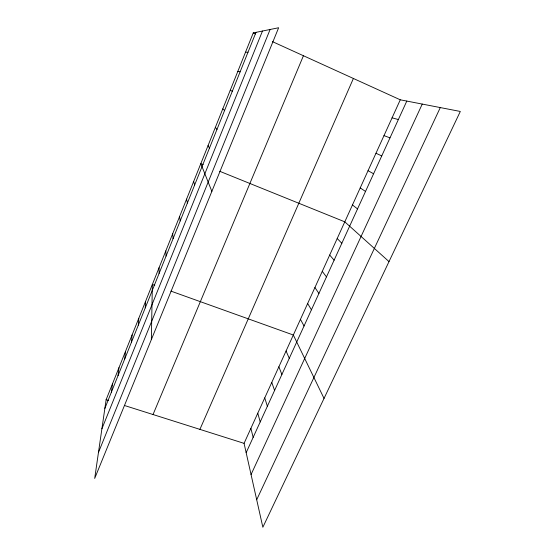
<?xml version="1.0" encoding="UTF-8"?>
<svg xmlns="http://www.w3.org/2000/svg" width="555" height="555" viewBox="0 0 555 555"><rect width="100%" height="100%" fill="white"/><g stroke="black" fill="none" stroke-linecap="round" stroke-linejoin="round"><path stroke-width="0.83" d="M151.355 339.604L152.354 284.451L154.783 285.325M145.244 307.907L145.535 301.462M138.327 325.126L138.785 318.286M131.486 342.151L132.111 334.929M124.715 358.988L125.506 351.384M118.028 375.631L118.978 367.66M111.409 392.094L112.519 383.762M106.13 399.69L94.69 478.431L278.638 27.75L253.26 32.905L106.13 399.69L108.502 400.439M104.867 408.376L255.987 32.35M101.898 428.8L262.473 31.031M98.464 452.45L270.105 29.484M153.034 414.536L303.432 55.736M199.911 429.376L353.389 78.477M244.068 443.355L400.273 99.81L460.31 111.458L262.855 527.25L244.068 443.355L124.389 405.469M246.156 452.686L406.801 101.079M251.054 474.56L422.244 104.076M256.694 499.75L440.288 107.573M245.504 52.232L248.002 52.225M237.838 71.338L240.107 71.866M392.08 117.826L398.358 119.561M170.919 291.111L293.331 335.012L324.03 398.421M383.984 135.635L390.005 137.841M203.179 164.599L200.82 163.642L211.857 191.364M219.69 171.273L344.794 221.833L389.006 261.599M253.26 32.905L255.564 33.952M272.456 41.639L400.273 99.81M375.971 153.256L381.75 155.906M230.263 90.229L232.309 91.27M368.048 170.683L373.591 173.777M360.209 187.916L365.516 191.44M352.46 204.968L357.538 208.916M222.777 108.898L224.602 110.452M337.204 238.518L341.831 243.284M329.698 255.029L334.11 260.191M215.375 127.352L216.984 129.405M322.268 271.36L326.472 276.91M314.921 287.525L318.91 293.449M307.65 303.523L311.438 309.815M208.056 145.597L209.457 148.136M300.449 319.347L304.043 326M286.068 350.982L289.266 358.343M278.881 366.786L281.885 374.493M271.777 382.416L274.586 390.47M264.742 397.886L267.364 406.274M193.66 181.478L194.659 184.954M257.777 413.204L260.219 421.911M250.888 428.356L253.156 437.382M186.584 199.12L187.389 203.047M179.584 216.568L180.202 220.932M172.667 233.822L173.091 238.615M165.82 250.881L166.063 256.105M159.049 267.76L159.119 273.393"/></g></svg>
